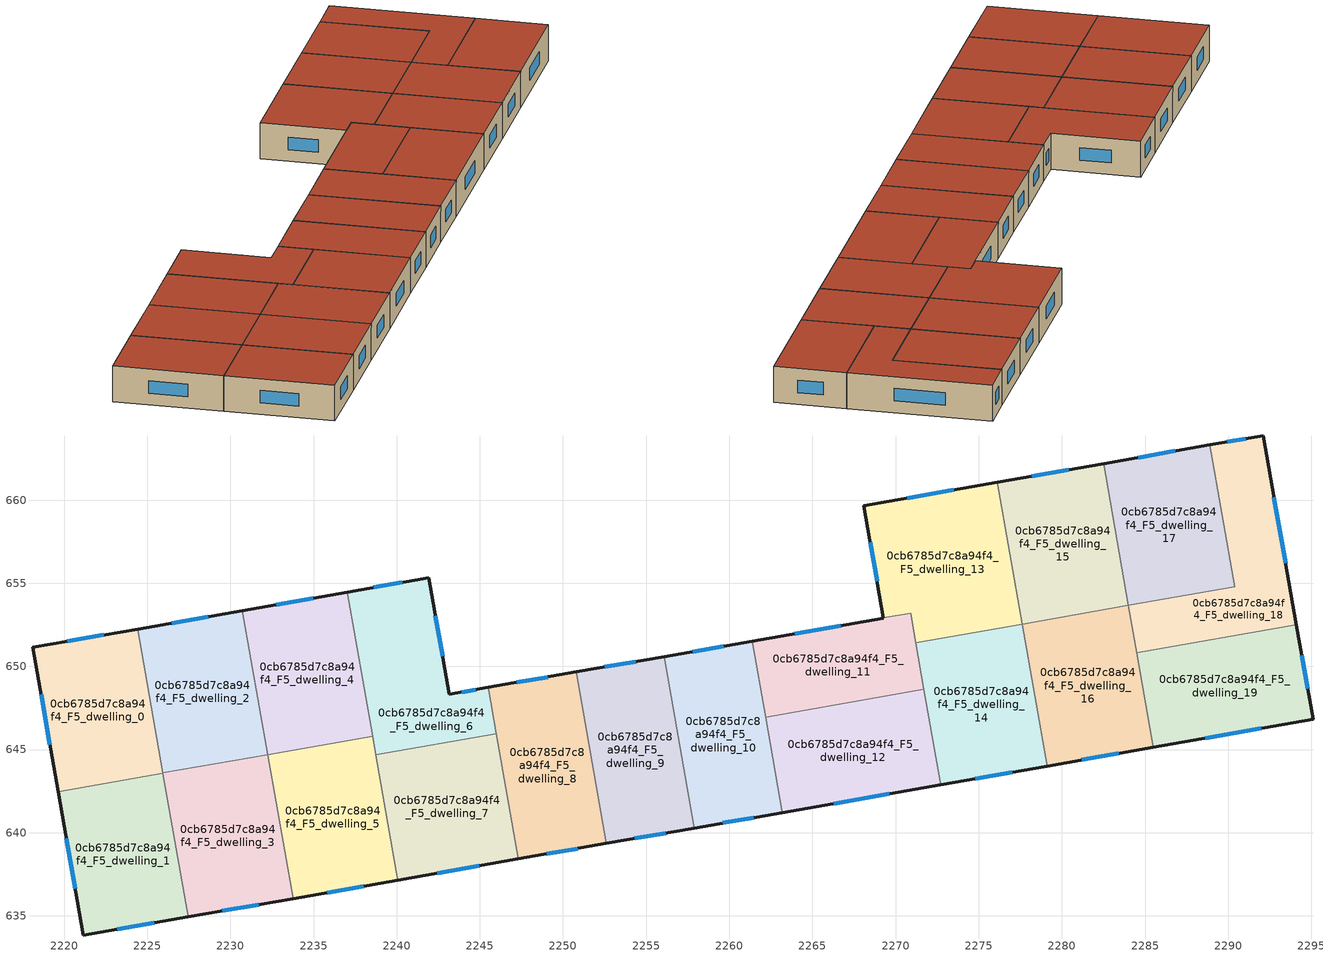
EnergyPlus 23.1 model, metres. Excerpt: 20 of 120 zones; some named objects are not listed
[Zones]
0cb6785d7c8a94f4_F5_dwelling_0
 floor to 0cb6785d7c8a94f4_F4_dwelling_0 (EU_floor_Construction): 2224.42,652.25 2225.94,643.58 2219.64,642.48 2218.13,651.14 z15
 wall outside (EU_wall_Construction): 2224.42,652.25 2218.13,651.14 2219.64,642.48 z15:18
 wall to 0cb6785d7c8a94f4_F5_dwelling_1 (EU_wall_Construction): 2219.64,642.48 2225.94,643.58 z15:18
 wall to 0cb6785d7c8a94f4_F5_dwelling_2 (EU_wall_Construction): 2225.94,643.59 2224.42,652.25 z15:18
 wall to 0cb6785d7c8a94f4_F5_dwelling_3 (EU_wall_Construction): 2225.94,643.58 2225.94,643.59 z15:18
 window (EU_Window_Construction): 2218.62,648.32 2219.15,645.29 / 2222.38,651.89 2220.18,651.5 z15.98:17.02
 roof outside (EU_roof_Construction): 2225.94,643.58 2224.42,652.25 2218.13,651.14 2219.64,642.48 z18
0cb6785d7c8a94f4_F5_dwelling_1
 floor to 0cb6785d7c8a94f4_F4_dwelling_1 (EU_floor_Construction): 2225.94,643.58 2227.46,634.93 2221.15,633.82 2219.64,642.48 z15
 wall outside (EU_wall_Construction): 2219.64,642.48 2221.15,633.82 2227.46,634.93 z15:18
 wall to 0cb6785d7c8a94f4_F5_dwelling_3 (EU_wall_Construction): 2227.46,634.93 2225.94,643.58 z15:18
 window (EU_Window_Construction): 2220.13,639.66 2220.66,636.64 / 2223.2,634.18 2225.41,634.57 z15.98:17.02
 roof outside (EU_roof_Construction): 2227.46,634.93 2225.94,643.58 2219.64,642.48 2221.15,633.82 z18
0cb6785d7c8a94f4_F5_dwelling_10
 floor to 0cb6785d7c8a94f4_F4_dwelling_10 (EU_floor_Construction): 2261.38,651.53 2263.19,641.21 2257.9,640.28 2256.09,650.59 z15
 wall outside (EU_wall_Construction): 2261.38,651.53 2256.09,650.59 / 2257.9,640.28 2263.19,641.21 z15:18
 wall to 0cb6785d7c8a94f4_F5_dwelling_9 (EU_wall_Construction): 2256.09,650.59 2257.9,640.28 z15:18
 wall to 0cb6785d7c8a94f4_F5_dwelling_12 (EU_wall_Construction): 2263.19,641.21 2262.18,646.94 z15:18
 wall to 0cb6785d7c8a94f4_F5_dwelling_11 (EU_wall_Construction): 2262.18,646.95 2261.38,651.53 z15:18
 window (EU_Window_Construction): 2259.66,651.22 2257.81,650.9 / 2259.62,640.59 2261.47,640.91 z15.98:17.02
 roof outside (EU_roof_Construction): 2263.19,641.21 2261.38,651.53 2256.09,650.59 2257.9,640.28 z18
0cb6785d7c8a94f4_F5_dwelling_11
 floor to 0cb6785d7c8a94f4_F4_dwelling_11 (EU_floor_Construction): 2270.9,653.2 2271.7,648.62 2262.18,646.95 2261.38,651.53 z15
 wall outside (EU_wall_Construction): 2269.27,652.91 2261.38,651.53 z15:18
 wall to 0cb6785d7c8a94f4_F5_dwelling_13 (EU_wall_Construction): 2270.9,653.2 2269.27,652.91 / 2271.21,651.42 2270.9,653.19 z15:18
 wall to 0cb6785d7c8a94f4_F5_dwelling_12 (EU_wall_Construction): 2262.18,646.95 2271.7,648.62 z15:18
 wall to 0cb6785d7c8a94f4_F5_dwelling_14 (EU_wall_Construction): 2271.7,648.62 2271.21,651.42 z15:18
 window (EU_Window_Construction): 2266.7,652.46 2263.94,651.98 z15.98:17.02
 roof outside (EU_roof_Construction): 2271.7,648.62 2270.9,653.2 2261.38,651.53 2262.18,646.95 z18
0cb6785d7c8a94f4_F5_dwelling_12
 floor to 0cb6785d7c8a94f4_F4_dwelling_12 (EU_floor_Construction): 2271.7,648.62 2272.71,642.89 2263.19,641.21 2262.18,646.95 z15
 wall outside (EU_wall_Construction): 2263.19,641.21 2272.71,642.89 z15:18
 wall to 0cb6785d7c8a94f4_F5_dwelling_14 (EU_wall_Construction): 2272.71,642.89 2271.7,648.62 z15:18
 window (EU_Window_Construction): 2266.29,641.76 2269.61,642.34 z15.98:17.02
 roof outside (EU_roof_Construction): 2272.71,642.89 2271.7,648.62 2262.18,646.95 2263.19,641.21 z18
0cb6785d7c8a94f4_F5_dwelling_13
 floor to 0cb6785d7c8a94f4_F4_dwelling_13 (EU_floor_Construction): 2276.11,661.07 2277.61,652.54 2271.21,651.42 2270.9,653.2 2269.27,652.91 2268.09,659.66 z15
 wall outside (EU_wall_Construction): 2276.11,661.07 2268.09,659.66 2269.27,652.91 z15:18
 wall to 0cb6785d7c8a94f4_F5_dwelling_15 (EU_wall_Construction): 2277.61,652.54 2276.11,661.07 z15:18
 wall to 0cb6785d7c8a94f4_F5_dwelling_14 (EU_wall_Construction): 2271.21,651.42 2277.61,652.54 z15:18
 window (EU_Window_Construction): 2268.47,657.47 2268.89,655.11 / 2273.5,660.61 2270.7,660.12 z15.98:17.02
 roof outside (EU_roof_Construction): 2277.61,652.54 2276.11,661.07 2268.09,659.66 2269.27,652.91 2270.9,653.2 2271.21,651.42 z18
0cb6785d7c8a94f4_F5_dwelling_14
 floor to 0cb6785d7c8a94f4_F4_dwelling_14 (EU_floor_Construction): 2277.61,652.54 2279.11,644.01 2272.71,642.89 2271.21,651.42 z15
 wall outside (EU_wall_Construction): 2272.71,642.89 2279.11,644.01 z15:18
 wall to 0cb6785d7c8a94f4_F5_dwelling_16 (EU_wall_Construction): 2279.11,644.01 2277.61,652.54 z15:18
 window (EU_Window_Construction): 2274.79,643.25 2277.03,643.65 z15.98:17.02
 roof outside (EU_roof_Construction): 2279.11,644.01 2277.61,652.54 2271.21,651.42 2272.71,642.89 z18
0cb6785d7c8a94f4_F5_dwelling_15
 floor to 0cb6785d7c8a94f4_F4_dwelling_15 (EU_floor_Construction): 2282.51,662.2 2284.01,653.67 2277.61,652.54 2276.11,661.07 z15
 wall outside (EU_wall_Construction): 2282.51,662.2 2276.11,661.07 z15:18
 wall to 0cb6785d7c8a94f4_F5_dwelling_17 (EU_wall_Construction): 2284.01,653.67 2282.51,662.2 z15:18
 wall to 0cb6785d7c8a94f4_F5_dwelling_16 (EU_wall_Construction): 2277.61,652.54 2284.01,653.67 z15:18
 window (EU_Window_Construction): 2280.42,661.83 2278.19,661.44 z15.98:17.02
 roof outside (EU_roof_Construction): 2284.01,653.67 2282.51,662.2 2276.11,661.07 2277.61,652.54 z18
0cb6785d7c8a94f4_F5_dwelling_16
 floor to 0cb6785d7c8a94f4_F4_dwelling_16 (EU_floor_Construction): 2284.01,653.67 2285.5,645.13 2279.11,644.01 2277.61,652.54 z15
 wall outside (EU_wall_Construction): 2279.11,644.01 2285.5,645.13 z15:18
 wall to 0cb6785d7c8a94f4_F5_dwelling_19 (EU_wall_Construction): 2285.5,645.13 2284.5,650.82 z15:18
 wall to 0cb6785d7c8a94f4_F5_dwelling_18 (EU_wall_Construction): 2284.5,650.82 2284.01,653.67 z15:18
 window (EU_Window_Construction): 2281.19,644.38 2283.42,644.77 z15.98:17.02
 roof outside (EU_roof_Construction): 2285.5,645.13 2284.01,653.67 2277.61,652.54 2279.11,644.01 z18
0cb6785d7c8a94f4_F5_dwelling_17
 floor to 0cb6785d7c8a94f4_F4_dwelling_17 (EU_floor_Construction): 2288.9,663.32 2290.4,654.79 2284.01,653.67 2282.51,662.2 z15
 wall outside (EU_wall_Construction): 2288.9,663.32 2282.51,662.2 z15:18
 wall to 0cb6785d7c8a94f4_F5_dwelling_18 (EU_wall_Construction): 2284.01,653.67 2290.4,654.79 2288.9,663.32 z15:18
 window (EU_Window_Construction): 2286.82,662.95 2284.59,662.56 z15.98:17.02
 roof outside (EU_roof_Construction): 2290.4,654.79 2288.9,663.32 2282.51,662.2 2284.01,653.67 z18
0cb6785d7c8a94f4_F5_dwelling_18
 floor to 0cb6785d7c8a94f4_F4_dwelling_18 (EU_floor_Construction): 2292.1,663.88 2294.1,652.51 2284.5,650.82 2284.01,653.67 2290.4,654.79 2288.9,663.32 z15
 wall outside (EU_wall_Construction): 2294.1,652.51 2292.1,663.88 2288.9,663.32 z15:18
 wall to 0cb6785d7c8a94f4_F5_dwelling_19 (EU_wall_Construction): 2284.5,650.82 2294.1,652.51 z15:18
 window (EU_Window_Construction): 2291.06,663.7 2289.94,663.5 / 2293.45,656.21 2292.75,660.18 z15.98:17.02
 roof outside (EU_roof_Construction): 2294.1,652.51 2292.1,663.88 2288.9,663.32 2290.4,654.79 2284.01,653.67 2284.5,650.82 z18
0cb6785d7c8a94f4_F5_dwelling_19
 floor to 0cb6785d7c8a94f4_F4_dwelling_19 (EU_floor_Construction): 2294.1,652.51 2295.1,646.82 2285.5,645.13 2284.5,650.82 z15
 wall outside (EU_wall_Construction): 2285.5,645.13 2295.1,646.82 2294.1,652.51 z15:18
 window (EU_Window_Construction): 2294.77,648.67 2294.43,650.66 / 2288.62,645.68 2291.98,646.27 z15.98:17.02
 roof outside (EU_roof_Construction): 2295.1,646.82 2294.1,652.51 2284.5,650.82 2285.5,645.13 z18
0cb6785d7c8a94f4_F5_dwelling_2
 floor to 0cb6785d7c8a94f4_F4_dwelling_2 (EU_floor_Construction): 2230.72,653.36 2232.24,644.7 2225.94,643.59 2224.42,652.25 z15
 wall outside (EU_wall_Construction): 2230.72,653.36 2224.42,652.25 z15:18
 wall to 0cb6785d7c8a94f4_F5_dwelling_3 (EU_wall_Construction): 2225.94,643.59 2232.24,644.7 z15:18
 wall to 0cb6785d7c8a94f4_F5_dwelling_4 (EU_wall_Construction): 2232.24,644.7 2230.72,653.36 z15:18
 window (EU_Window_Construction): 2228.67,653 2226.47,652.61 z15.98:17.02
 roof outside (EU_roof_Construction): 2232.24,644.7 2230.72,653.36 2224.42,652.25 2225.94,643.59 z18
0cb6785d7c8a94f4_F5_dwelling_3
 floor to 0cb6785d7c8a94f4_F4_dwelling_3 (EU_floor_Construction): 2232.24,644.7 2233.77,636.04 2227.46,634.93 2225.94,643.59 z15
 wall outside (EU_wall_Construction): 2227.46,634.93 2233.77,636.04 z15:18
 wall to 0cb6785d7c8a94f4_F5_dwelling_5 (EU_wall_Construction): 2233.77,636.04 2232.24,644.7 z15:18
 window (EU_Window_Construction): 2229.51,635.29 2231.72,635.68 z15.98:17.02
 roof outside (EU_roof_Construction): 2233.77,636.04 2232.24,644.7 2225.94,643.59 2227.46,634.93 z18
0cb6785d7c8a94f4_F5_dwelling_4
 floor to 0cb6785d7c8a94f4_F4_dwelling_4 (EU_floor_Construction): 2237.02,654.47 2238.55,645.81 2232.24,644.7 2230.72,653.36 z15
 wall outside (EU_wall_Construction): 2237.02,654.47 2230.72,653.36 z15:18
 wall to 0cb6785d7c8a94f4_F5_dwelling_5 (EU_wall_Construction): 2232.24,644.7 2238.55,645.81 z15:18
 wall to 0cb6785d7c8a94f4_F5_dwelling_6 (EU_wall_Construction): 2238.55,645.81 2237.02,654.47 z15:18
 window (EU_Window_Construction): 2234.97,654.11 2232.77,653.72 z15.98:17.02
 roof outside (EU_roof_Construction): 2238.55,645.81 2237.02,654.47 2230.72,653.36 2232.24,644.7 z18
0cb6785d7c8a94f4_F5_dwelling_5
 floor to 0cb6785d7c8a94f4_F4_dwelling_5 (EU_floor_Construction): 2238.55,645.81 2240.07,637.15 2233.77,636.04 2232.24,644.7 z15
 wall outside (EU_wall_Construction): 2233.77,636.04 2240.07,637.15 z15:18
 wall to 0cb6785d7c8a94f4_F5_dwelling_7 (EU_wall_Construction): 2240.07,637.15 2238.74,644.68 z15:18
 wall to 0cb6785d7c8a94f4_F5_dwelling_6 (EU_wall_Construction): 2238.74,644.68 2238.55,645.81 z15:18
 window (EU_Window_Construction): 2235.82,636.4 2238.02,636.79 z15.98:17.02
 roof outside (EU_roof_Construction): 2240.07,637.15 2238.55,645.81 2232.24,644.7 2233.77,636.04 z18
0cb6785d7c8a94f4_F5_dwelling_6
 floor to 0cb6785d7c8a94f4_F4_dwelling_6 (EU_floor_Construction): 2241.93,655.33 2243.16,648.32 2245.5,648.74 2245.99,645.95 2238.74,644.68 2237.02,654.47 z15
 wall outside (EU_wall_Construction): 2245.5,648.74 2243.16,648.32 2241.93,655.33 2237.02,654.47 z15:18
 wall to 0cb6785d7c8a94f4_F5_dwelling_7 (EU_wall_Construction): 2238.74,644.68 2245.99,645.95 z15:18
 wall to 0cb6785d7c8a94f4_F5_dwelling_8 (EU_wall_Construction): 2245.99,645.95 2245.5,648.74 z15:18
 window (EU_Window_Construction): 2242.76,650.6 2242.33,653.05 / 2244.74,648.6 2243.92,648.46 / 2240.34,655.05 2238.62,654.75 z15.98:17.02
 roof outside (EU_roof_Construction): 2245.99,645.95 2245.5,648.74 2243.16,648.32 2241.93,655.33 2237.02,654.47 2238.74,644.68 z18
0cb6785d7c8a94f4_F5_dwelling_7
 floor to 0cb6785d7c8a94f4_F4_dwelling_7 (EU_floor_Construction): 2245.99,645.95 2247.32,638.42 2240.07,637.15 2238.74,644.68 z15
 wall outside (EU_wall_Construction): 2240.07,637.15 2247.32,638.42 z15:18
 wall to 0cb6785d7c8a94f4_F5_dwelling_8 (EU_wall_Construction): 2247.32,638.42 2245.99,645.95 z15:18
 window (EU_Window_Construction): 2242.43,637.56 2244.96,638.01 z15.98:17.02
 roof outside (EU_roof_Construction): 2247.32,638.42 2245.99,645.95 2238.74,644.68 2240.07,637.15 z18
0cb6785d7c8a94f4_F5_dwelling_8
 floor to 0cb6785d7c8a94f4_F4_dwelling_8 (EU_floor_Construction): 2250.8,649.67 2252.61,639.35 2247.32,638.42 2245.5,648.74 z15
 wall outside (EU_wall_Construction): 2250.8,649.67 2245.5,648.74 / 2247.32,638.42 2252.61,639.35 z15:18
 wall to 0cb6785d7c8a94f4_F5_dwelling_9 (EU_wall_Construction): 2252.61,639.35 2250.8,649.67 z15:18
 window (EU_Window_Construction): 2249.07,649.36 2247.22,649.04 / 2249.04,638.73 2250.89,639.05 z15.98:17.02
 roof outside (EU_roof_Construction): 2252.61,639.35 2250.8,649.67 2245.5,648.74 2247.32,638.42 z18
0cb6785d7c8a94f4_F5_dwelling_9
 floor to 0cb6785d7c8a94f4_F4_dwelling_9 (EU_floor_Construction): 2256.09,650.59 2257.9,640.28 2252.61,639.35 2250.8,649.67 z15
 wall outside (EU_wall_Construction): 2256.09,650.59 2250.8,649.67 / 2252.61,639.35 2257.9,640.28 z15:18
 window (EU_Window_Construction): 2254.37,650.29 2252.52,649.97 / 2254.33,639.66 2256.18,639.98 z15.98:17.02
 roof outside (EU_roof_Construction): 2257.9,640.28 2256.09,650.59 2250.8,649.67 2252.61,639.35 z18
[Building]
EU S2 Campaign: North Axis=0; Terrain=City; Solar Distribution=FullExterior
[Site:Location]
Bologna: Latitude=44.5; Longitude=11.25; Time Zone=1; Elevation=37
[SizingPeriod:WeatherFileDays]
AnnualSizingPeriod: Begin Month=1; Begin Day of Month=1; End Month=12; End Day of Month=31; Day of Week for Start Day=Monday; Use Weather File Daylight Saving Period=No; Use Weather File Rain and Snow Indicators=No
[MATERIAL]
EU_InternalMass_Material: Roughness=MediumRough; Thickness=0.1; Conductivity=1; Density=1800; Specific Heat=900; Thermal Absorptance=0.9; Solar Absorptance=0.7; Visible Absorptance=0.7
[MATERIAL:NOMASS] Roughness=MediumRough; Thermal Absorptance=0.9; Solar Absorptance=0.7; Visible Absorptance=0.7
Name | Thermal Resistance
EU_wall_NoMass | 0.905828
EU_roof_NoMass | 0.37593
EU_floor_NoMass | 0.67114
[WINDOWMATERIAL:SIMPLEGLAZINGSYSTEM]
EU_Window_SimpleGlazing: UFactor=4.52486; Solar Heat Gain Coefficient=0.85; Visible Transmittance=0.85
[CONSTRUCTION]
EU_wall_Construction: EU_wall_NoMass
EU_roof_Construction: EU_roof_NoMass
EU_floor_Construction: EU_floor_NoMass
EU_Window_Construction: EU_Window_SimpleGlazing
EU_InternalMass_Construction: EU_InternalMass_Material
[ZONE] Type=1; Multiplier=1; Ceiling Height=autocalculate; Floor Area=autocalculate; Part of Total Floor Area=Yes
Name | Volume
0cb6785d7c8a94f4_F5_dwelling_0; 0cb6785d7c8a94f4_F5_dwelling_17 | 168.755
0cb6785d7c8a94f4_F5_dwelling_1 | 168.751
0cb6785d7c8a94f4_F5_dwelling_10 | 168.738
0cb6785d7c8a94f4_F5_dwelling_11 | 134.859
0cb6785d7c8a94f4_F5_dwelling_12 | 168.763
0cb6785d7c8a94f4_F5_dwelling_13 | 202.646
0cb6785d7c8a94f4_F5_dwelling_14 | 168.728
0cb6785d7c8a94f4_F5_dwelling_15; 0cb6785d7c8a94f4_F5_dwelling_16; 0cb6785d7c8a94f4_F5_dwelling_8 | 168.754
0cb6785d7c8a94f4_F5_dwelling_18 | 168.752
0cb6785d7c8a94f4_F5_dwelling_19; 0cb6785d7c8a94f4_F5_dwelling_4 | 168.779
0cb6785d7c8a94f4_F5_dwelling_2 | 168.748
0cb6785d7c8a94f4_F5_dwelling_3; 0cb6785d7c8a94f4_F5_dwelling_7 | 168.746
0cb6785d7c8a94f4_F5_dwelling_5 | 168.785
0cb6785d7c8a94f4_F5_dwelling_6 | 168.75
0cb6785d7c8a94f4_F5_dwelling_9 | 168.769
[INTERNALMASS] Construction=EU_InternalMass_Construction
Name | Zone or ZoneList | Surface Area
0cb6785d7c8a94f4_F5_dwelling_0_EU_InternalMass | 0cb6785d7c8a94f4_F5_dwelling_0 | 56.2528
0cb6785d7c8a94f4_F5_dwelling_1_EU_InternalMass | 0cb6785d7c8a94f4_F5_dwelling_1 | 56.2507
0cb6785d7c8a94f4_F5_dwelling_2_EU_InternalMass | 0cb6785d7c8a94f4_F5_dwelling_2 | 56.249
0cb6785d7c8a94f4_F5_dwelling_3_EU_InternalMass | 0cb6785d7c8a94f4_F5_dwelling_3 | 56.2477
0cb6785d7c8a94f4_F5_dwelling_4_EU_InternalMass | 0cb6785d7c8a94f4_F5_dwelling_4 | 56.2577
0cb6785d7c8a94f4_F5_dwelling_5_EU_InternalMass | 0cb6785d7c8a94f4_F5_dwelling_5 | 56.2617
0cb6785d7c8a94f4_F5_dwelling_6_EU_InternalMass | 0cb6785d7c8a94f4_F5_dwelling_6 | 56.2505
0cb6785d7c8a94f4_F5_dwelling_7_EU_InternalMass | 0cb6785d7c8a94f4_F5_dwelling_7 | 56.2473
0cb6785d7c8a94f4_F5_dwelling_8_EU_InternalMass | 0cb6785d7c8a94f4_F5_dwelling_8 | 56.2516
0cb6785d7c8a94f4_F5_dwelling_9_EU_InternalMass | 0cb6785d7c8a94f4_F5_dwelling_9 | 56.2563
0cb6785d7c8a94f4_F5_dwelling_10_EU_InternalMass | 0cb6785d7c8a94f4_F5_dwelling_10 | 56.246
0cb6785d7c8a94f4_F5_dwelling_11_EU_InternalMass | 0cb6785d7c8a94f4_F5_dwelling_11 | 44.9536
0cb6785d7c8a94f4_F5_dwelling_12_EU_InternalMass | 0cb6785d7c8a94f4_F5_dwelling_12 | 56.257
0cb6785d7c8a94f4_F5_dwelling_13_EU_InternalMass | 0cb6785d7c8a94f4_F5_dwelling_13 | 67.5495
0cb6785d7c8a94f4_F5_dwelling_14_EU_InternalMass | 0cb6785d7c8a94f4_F5_dwelling_14 | 56.2428
0cb6785d7c8a94f4_F5_dwelling_15_EU_InternalMass | 0cb6785d7c8a94f4_F5_dwelling_15 | 56.2499
0cb6785d7c8a94f4_F5_dwelling_16_EU_InternalMass | 0cb6785d7c8a94f4_F5_dwelling_16 | 56.2516
0cb6785d7c8a94f4_F5_dwelling_17_EU_InternalMass | 0cb6785d7c8a94f4_F5_dwelling_17 | 56.2513
0cb6785d7c8a94f4_F5_dwelling_18_EU_InternalMass | 0cb6785d7c8a94f4_F5_dwelling_18 | 56.251
0cb6785d7c8a94f4_F5_dwelling_19_EU_InternalMass | 0cb6785d7c8a94f4_F5_dwelling_19 | 56.2589
[OTHEREQUIPMENT] Fuel Type=Electricity; Design Level Calculation Method=Watts/Area; Power per Zone Floor Area=1; Fraction Latent=0; Fraction Radiant=0; Fraction Lost=0; Carbon Dioxide Generation Rate=0; EndUse Subcategory=EU_Step8_InternalGains
Name | Zone or ZoneList or Space or SpaceList | Schedule
EU_Step8_InternalGain_0cb6785d7c8a94f4_F5_dwelling_0_f000 | 0cb6785d7c8a94f4_F5_dwelling_0 | EU_Step8_GainSchedule_0cb6785d7c8a94f4_F5_dwelling_0_f000
EU_Step8_InternalGain_0cb6785d7c8a94f4_F5_dwelling_1_f000 | 0cb6785d7c8a94f4_F5_dwelling_1 | EU_Step8_GainSchedule_0cb6785d7c8a94f4_F5_dwelling_1_f000
EU_Step8_InternalGain_0cb6785d7c8a94f4_F5_dwelling_2_f000 | 0cb6785d7c8a94f4_F5_dwelling_2 | EU_Step8_GainSchedule_0cb6785d7c8a94f4_F5_dwelling_2_f000
EU_Step8_InternalGain_0cb6785d7c8a94f4_F5_dwelling_3_f000 | 0cb6785d7c8a94f4_F5_dwelling_3 | EU_Step8_GainSchedule_0cb6785d7c8a94f4_F5_dwelling_3_f000
EU_Step8_InternalGain_0cb6785d7c8a94f4_F5_dwelling_4_f000 | 0cb6785d7c8a94f4_F5_dwelling_4 | EU_Step8_GainSchedule_0cb6785d7c8a94f4_F5_dwelling_4_f000
EU_Step8_InternalGain_0cb6785d7c8a94f4_F5_dwelling_5_f000 | 0cb6785d7c8a94f4_F5_dwelling_5 | EU_Step8_GainSchedule_0cb6785d7c8a94f4_F5_dwelling_5_f000
EU_Step8_InternalGain_0cb6785d7c8a94f4_F5_dwelling_6_f000 | 0cb6785d7c8a94f4_F5_dwelling_6 | EU_Step8_GainSchedule_0cb6785d7c8a94f4_F5_dwelling_6_f000
EU_Step8_InternalGain_0cb6785d7c8a94f4_F5_dwelling_7_f000 | 0cb6785d7c8a94f4_F5_dwelling_7 | EU_Step8_GainSchedule_0cb6785d7c8a94f4_F5_dwelling_7_f000
EU_Step8_InternalGain_0cb6785d7c8a94f4_F5_dwelling_8_f000 | 0cb6785d7c8a94f4_F5_dwelling_8 | EU_Step8_GainSchedule_0cb6785d7c8a94f4_F5_dwelling_8_f000
EU_Step8_InternalGain_0cb6785d7c8a94f4_F5_dwelling_9_f000 | 0cb6785d7c8a94f4_F5_dwelling_9 | EU_Step8_GainSchedule_0cb6785d7c8a94f4_F5_dwelling_9_f000
EU_Step8_InternalGain_0cb6785d7c8a94f4_F5_dwelling_10_f000 | 0cb6785d7c8a94f4_F5_dwelling_10 | EU_Step8_GainSchedule_0cb6785d7c8a94f4_F5_dwelling_10_f000
EU_Step8_InternalGain_0cb6785d7c8a94f4_F5_dwelling_11_f000 | 0cb6785d7c8a94f4_F5_dwelling_11 | EU_Step8_GainSchedule_0cb6785d7c8a94f4_F5_dwelling_11_f000
EU_Step8_InternalGain_0cb6785d7c8a94f4_F5_dwelling_12_f000 | 0cb6785d7c8a94f4_F5_dwelling_12 | EU_Step8_GainSchedule_0cb6785d7c8a94f4_F5_dwelling_12_f000
EU_Step8_InternalGain_0cb6785d7c8a94f4_F5_dwelling_13_f000 | 0cb6785d7c8a94f4_F5_dwelling_13 | EU_Step8_GainSchedule_0cb6785d7c8a94f4_F5_dwelling_13_f000
EU_Step8_InternalGain_0cb6785d7c8a94f4_F5_dwelling_14_f000 | 0cb6785d7c8a94f4_F5_dwelling_14 | EU_Step8_GainSchedule_0cb6785d7c8a94f4_F5_dwelling_14_f000
EU_Step8_InternalGain_0cb6785d7c8a94f4_F5_dwelling_15_f000 | 0cb6785d7c8a94f4_F5_dwelling_15 | EU_Step8_GainSchedule_0cb6785d7c8a94f4_F5_dwelling_15_f000
EU_Step8_InternalGain_0cb6785d7c8a94f4_F5_dwelling_16_f000 | 0cb6785d7c8a94f4_F5_dwelling_16 | EU_Step8_GainSchedule_0cb6785d7c8a94f4_F5_dwelling_16_f000
EU_Step8_InternalGain_0cb6785d7c8a94f4_F5_dwelling_17_f000 | 0cb6785d7c8a94f4_F5_dwelling_17 | EU_Step8_GainSchedule_0cb6785d7c8a94f4_F5_dwelling_17_f000
EU_Step8_InternalGain_0cb6785d7c8a94f4_F5_dwelling_18_f000 | 0cb6785d7c8a94f4_F5_dwelling_18 | EU_Step8_GainSchedule_0cb6785d7c8a94f4_F5_dwelling_18_f000
EU_Step8_InternalGain_0cb6785d7c8a94f4_F5_dwelling_19_f000 | 0cb6785d7c8a94f4_F5_dwelling_19 | EU_Step8_GainSchedule_0cb6785d7c8a94f4_F5_dwelling_19_f000
[ZONEVENTILATION:DESIGNFLOWRATE] Schedule=EU_AlwaysOn; Design Flow Rate Calculation Method=AirChanges/Hour; Air Changes per Hour=0.73129; Ventilation Type=Natural; Fan Pressure Rise=0; Fan Total Efficiency=1; Constant Term Coefficient=1; Temperature Term Coefficient=0; Velocity Term Coefficient=0; Velocity Squared Term Coefficient=0; Minimum Indoor Temperature=-100; Maximum Indoor Temperature=100; Delta Temperature=-100; Minimum Outdoor Temperature=-100; Maximum Outdoor Temperature=100; Maximum Wind Speed=40
Name | Zone or ZoneList or Space or SpaceList
EU_ConstantAir_0cb6785d7c8a94f4_F5_dwelling_0 | 0cb6785d7c8a94f4_F5_dwelling_0
EU_ConstantAir_0cb6785d7c8a94f4_F5_dwelling_1 | 0cb6785d7c8a94f4_F5_dwelling_1
EU_ConstantAir_0cb6785d7c8a94f4_F5_dwelling_2 | 0cb6785d7c8a94f4_F5_dwelling_2
EU_ConstantAir_0cb6785d7c8a94f4_F5_dwelling_3 | 0cb6785d7c8a94f4_F5_dwelling_3
EU_ConstantAir_0cb6785d7c8a94f4_F5_dwelling_4 | 0cb6785d7c8a94f4_F5_dwelling_4
EU_ConstantAir_0cb6785d7c8a94f4_F5_dwelling_5 | 0cb6785d7c8a94f4_F5_dwelling_5
EU_ConstantAir_0cb6785d7c8a94f4_F5_dwelling_6 | 0cb6785d7c8a94f4_F5_dwelling_6
EU_ConstantAir_0cb6785d7c8a94f4_F5_dwelling_7 | 0cb6785d7c8a94f4_F5_dwelling_7
EU_ConstantAir_0cb6785d7c8a94f4_F5_dwelling_8 | 0cb6785d7c8a94f4_F5_dwelling_8
EU_ConstantAir_0cb6785d7c8a94f4_F5_dwelling_9 | 0cb6785d7c8a94f4_F5_dwelling_9
EU_ConstantAir_0cb6785d7c8a94f4_F5_dwelling_10 | 0cb6785d7c8a94f4_F5_dwelling_10
EU_ConstantAir_0cb6785d7c8a94f4_F5_dwelling_11 | 0cb6785d7c8a94f4_F5_dwelling_11
EU_ConstantAir_0cb6785d7c8a94f4_F5_dwelling_12 | 0cb6785d7c8a94f4_F5_dwelling_12
EU_ConstantAir_0cb6785d7c8a94f4_F5_dwelling_13 | 0cb6785d7c8a94f4_F5_dwelling_13
EU_ConstantAir_0cb6785d7c8a94f4_F5_dwelling_14 | 0cb6785d7c8a94f4_F5_dwelling_14
EU_ConstantAir_0cb6785d7c8a94f4_F5_dwelling_15 | 0cb6785d7c8a94f4_F5_dwelling_15
EU_ConstantAir_0cb6785d7c8a94f4_F5_dwelling_16 | 0cb6785d7c8a94f4_F5_dwelling_16
EU_ConstantAir_0cb6785d7c8a94f4_F5_dwelling_17 | 0cb6785d7c8a94f4_F5_dwelling_17
EU_ConstantAir_0cb6785d7c8a94f4_F5_dwelling_18 | 0cb6785d7c8a94f4_F5_dwelling_18
EU_ConstantAir_0cb6785d7c8a94f4_F5_dwelling_19 | 0cb6785d7c8a94f4_F5_dwelling_19
[HVACTEMPLATE:ZONE:IDEALLOADSAIRSYSTEM] System Availability Schedule=EU_AlwaysOn; Maximum Heating Supply Air Temperature=50; Minimum Cooling Supply Air Temperature=13; Maximum Heating Supply Air Humidity Ratio=0.0156; Minimum Cooling Supply Air Humidity Ratio=0.0077; Heating Limit=NoLimit; Cooling Limit=NoLimit; Heating Availability Schedule=EU_AlwaysOn; Cooling Availability Schedule=EU_CoolingOff; Dehumidification Control Type=ConstantSensibleHeatRatio; Cooling Sensible Heat Ratio=0.7; Dehumidification Setpoint=60; Humidification Control Type=None; Humidification Setpoint=30; Outdoor Air Method=None; Outdoor Air Flow Rate per Person=0.00944; Outdoor Air Flow Rate per Zone Floor Area=0; Outdoor Air Flow Rate per Zone=0; Demand Controlled Ventilation Type=None; Outdoor Air Economizer Type=NoEconomizer; Heat Recovery Type=None; Sensible Heat Recovery Effectiveness=0.7; Latent Heat Recovery Effectiveness=0.65
Name | Template Thermostat
0cb6785d7c8a94f4_F5_dwelling_0 | EU_HeatOnly_0cb6785d7c8a94f4_F5_dwelling_0
0cb6785d7c8a94f4_F5_dwelling_1 | EU_HeatOnly_0cb6785d7c8a94f4_F5_dwelling_1
0cb6785d7c8a94f4_F5_dwelling_2 | EU_HeatOnly_0cb6785d7c8a94f4_F5_dwelling_2
0cb6785d7c8a94f4_F5_dwelling_3 | EU_HeatOnly_0cb6785d7c8a94f4_F5_dwelling_3
0cb6785d7c8a94f4_F5_dwelling_4 | EU_HeatOnly_0cb6785d7c8a94f4_F5_dwelling_4
0cb6785d7c8a94f4_F5_dwelling_5 | EU_HeatOnly_0cb6785d7c8a94f4_F5_dwelling_5
0cb6785d7c8a94f4_F5_dwelling_6 | EU_HeatOnly_0cb6785d7c8a94f4_F5_dwelling_6
0cb6785d7c8a94f4_F5_dwelling_7 | EU_HeatOnly_0cb6785d7c8a94f4_F5_dwelling_7
0cb6785d7c8a94f4_F5_dwelling_8 | EU_HeatOnly_0cb6785d7c8a94f4_F5_dwelling_8
0cb6785d7c8a94f4_F5_dwelling_9 | EU_HeatOnly_0cb6785d7c8a94f4_F5_dwelling_9
0cb6785d7c8a94f4_F5_dwelling_10 | EU_HeatOnly_0cb6785d7c8a94f4_F5_dwelling_10
0cb6785d7c8a94f4_F5_dwelling_11 | EU_HeatOnly_0cb6785d7c8a94f4_F5_dwelling_11
0cb6785d7c8a94f4_F5_dwelling_12 | EU_HeatOnly_0cb6785d7c8a94f4_F5_dwelling_12
0cb6785d7c8a94f4_F5_dwelling_13 | EU_HeatOnly_0cb6785d7c8a94f4_F5_dwelling_13
0cb6785d7c8a94f4_F5_dwelling_14 | EU_HeatOnly_0cb6785d7c8a94f4_F5_dwelling_14
0cb6785d7c8a94f4_F5_dwelling_15 | EU_HeatOnly_0cb6785d7c8a94f4_F5_dwelling_15
0cb6785d7c8a94f4_F5_dwelling_16 | EU_HeatOnly_0cb6785d7c8a94f4_F5_dwelling_16
0cb6785d7c8a94f4_F5_dwelling_17 | EU_HeatOnly_0cb6785d7c8a94f4_F5_dwelling_17
0cb6785d7c8a94f4_F5_dwelling_18 | EU_HeatOnly_0cb6785d7c8a94f4_F5_dwelling_18
0cb6785d7c8a94f4_F5_dwelling_19 | EU_HeatOnly_0cb6785d7c8a94f4_F5_dwelling_19
[SIZING:ZONE] Zone Cooling Design Supply Air Temperature Input Method=SupplyAirTemperature; Zone Cooling Design Supply Air Temperature=13; Zone Heating Design Supply Air Temperature Input Method=SupplyAirTemperature; Zone Heating Design Supply Air Temperature=50; Zone Cooling Design Supply Air Humidity Ratio=0.008; Zone Heating Design Supply Air Humidity Ratio=0.008; Cooling Design Air Flow Method=DesignDay; Cooling Design Air Flow Rate=0; Cooling Minimum Air Flow per Zone Floor Area=0.000762; Cooling Minimum Air Flow=0; Cooling Minimum Air Flow Fraction=0.2; Heating Design Air Flow Method=DesignDay; Heating Design Air Flow Rate=0; Heating Maximum Air Flow per Zone Floor Area=0.002032; Heating Maximum Air Flow=0.141576; Heating Maximum Air Flow Fraction=0.3; Account for Dedicated Outdoor Air System=No; Dedicated Outdoor Air System Control Strategy=NeutralSupplyAir; Dedicated Outdoor Air Low Setpoint Temperature for Design=autosize; Dedicated Outdoor Air High Setpoint Temperature for Design=autosize; Zone Load Sizing Method=Sensible Load Only No Latent Load; Zone Latent Cooling Design Supply Air Humidity Ratio Input Method=HumidityRatioDifference; Zone Cooling Design Supply Air Humidity Ratio Difference=0.005; Zone Latent Heating Design Supply Air Humidity Ratio Input Method=HumidityRatioDifference; Zone Humidification Design Supply Air Humidity Ratio Difference=0.005
0cb6785d7c8a94f4_F5_dwelling_0; 0cb6785d7c8a94f4_F5_dwelling_1; 0cb6785d7c8a94f4_F5_dwelling_2; 0cb6785d7c8a94f4_F5_dwelling_3; 0cb6785d7c8a94f4_F5_dwelling_4; 0cb6785d7c8a94f4_F5_dwelling_5; 0cb6785d7c8a94f4_F5_dwelling_6; 0cb6785d7c8a94f4_F5_dwelling_7; 0cb6785d7c8a94f4_F5_dwelling_8; 0cb6785d7c8a94f4_F5_dwelling_9; 0cb6785d7c8a94f4_F5_dwelling_10; 0cb6785d7c8a94f4_F5_dwelling_11; 0cb6785d7c8a94f4_F5_dwelling_12; 0cb6785d7c8a94f4_F5_dwelling_13; 0cb6785d7c8a94f4_F5_dwelling_14; 0cb6785d7c8a94f4_F5_dwelling_15; 0cb6785d7c8a94f4_F5_dwelling_16; 0cb6785d7c8a94f4_F5_dwelling_17; 0cb6785d7c8a94f4_F5_dwelling_18; 0cb6785d7c8a94f4_F5_dwelling_19
[SCHEDULE:CONSTANT]
Name | Hourly Value
EU_AlwaysOn | 1
EU_CoolingOff | 0
[SCHEDULE:FILE] Column Number=1; Rows to Skip at Top=0; Number of Hours of Data=8760; Column Separator=Comma; Interpolate to Timestep=No; Minutes per Item=60; Adjust Schedule for Daylight Savings=Yes
Name | File
EU_Step8_GainSchedule_0cb6785d7c8a94f4_F5_dwelling_0_f000 | ../../schedules/0cb6785d7c8a94f4/0cb6785d7c8a94f4_F5_dwelling_0_f000_gain.csv
EU_Step8_GainSchedule_0cb6785d7c8a94f4_F5_dwelling_1_f000 | ../../schedules/0cb6785d7c8a94f4/0cb6785d7c8a94f4_F5_dwelling_1_f000_gain.csv
EU_Step8_GainSchedule_0cb6785d7c8a94f4_F5_dwelling_2_f000 | ../../schedules/0cb6785d7c8a94f4/0cb6785d7c8a94f4_F5_dwelling_2_f000_gain.csv
EU_Step8_GainSchedule_0cb6785d7c8a94f4_F5_dwelling_3_f000 | ../../schedules/0cb6785d7c8a94f4/0cb6785d7c8a94f4_F5_dwelling_3_f000_gain.csv
EU_Step8_GainSchedule_0cb6785d7c8a94f4_F5_dwelling_4_f000 | ../../schedules/0cb6785d7c8a94f4/0cb6785d7c8a94f4_F5_dwelling_4_f000_gain.csv
EU_Step8_GainSchedule_0cb6785d7c8a94f4_F5_dwelling_5_f000 | ../../schedules/0cb6785d7c8a94f4/0cb6785d7c8a94f4_F5_dwelling_5_f000_gain.csv
EU_Step8_GainSchedule_0cb6785d7c8a94f4_F5_dwelling_6_f000 | ../../schedules/0cb6785d7c8a94f4/0cb6785d7c8a94f4_F5_dwelling_6_f000_gain.csv
EU_Step8_GainSchedule_0cb6785d7c8a94f4_F5_dwelling_7_f000 | ../../schedules/0cb6785d7c8a94f4/0cb6785d7c8a94f4_F5_dwelling_7_f000_gain.csv
EU_Step8_GainSchedule_0cb6785d7c8a94f4_F5_dwelling_8_f000 | ../../schedules/0cb6785d7c8a94f4/0cb6785d7c8a94f4_F5_dwelling_8_f000_gain.csv
EU_Step8_GainSchedule_0cb6785d7c8a94f4_F5_dwelling_9_f000 | ../../schedules/0cb6785d7c8a94f4/0cb6785d7c8a94f4_F5_dwelling_9_f000_gain.csv
EU_Step8_GainSchedule_0cb6785d7c8a94f4_F5_dwelling_10_f000 | ../../schedules/0cb6785d7c8a94f4/0cb6785d7c8a94f4_F5_dwelling_10_f000_gain.csv
EU_Step8_GainSchedule_0cb6785d7c8a94f4_F5_dwelling_11_f000 | ../../schedules/0cb6785d7c8a94f4/0cb6785d7c8a94f4_F5_dwelling_11_f000_gain.csv
EU_Step8_GainSchedule_0cb6785d7c8a94f4_F5_dwelling_12_f000 | ../../schedules/0cb6785d7c8a94f4/0cb6785d7c8a94f4_F5_dwelling_12_f000_gain.csv
EU_Step8_GainSchedule_0cb6785d7c8a94f4_F5_dwelling_13_f000 | ../../schedules/0cb6785d7c8a94f4/0cb6785d7c8a94f4_F5_dwelling_13_f000_gain.csv
EU_Step8_GainSchedule_0cb6785d7c8a94f4_F5_dwelling_14_f000 | ../../schedules/0cb6785d7c8a94f4/0cb6785d7c8a94f4_F5_dwelling_14_f000_gain.csv
EU_Step8_GainSchedule_0cb6785d7c8a94f4_F5_dwelling_15_f000 | ../../schedules/0cb6785d7c8a94f4/0cb6785d7c8a94f4_F5_dwelling_15_f000_gain.csv
EU_Step8_GainSchedule_0cb6785d7c8a94f4_F5_dwelling_16_f000 | ../../schedules/0cb6785d7c8a94f4/0cb6785d7c8a94f4_F5_dwelling_16_f000_gain.csv
EU_Step8_GainSchedule_0cb6785d7c8a94f4_F5_dwelling_17_f000 | ../../schedules/0cb6785d7c8a94f4/0cb6785d7c8a94f4_F5_dwelling_17_f000_gain.csv
EU_Step8_GainSchedule_0cb6785d7c8a94f4_F5_dwelling_18_f000 | ../../schedules/0cb6785d7c8a94f4/0cb6785d7c8a94f4_F5_dwelling_18_f000_gain.csv
EU_Step8_GainSchedule_0cb6785d7c8a94f4_F5_dwelling_19_f000 | ../../schedules/0cb6785d7c8a94f4/0cb6785d7c8a94f4_F5_dwelling_19_f000_gain.csv
